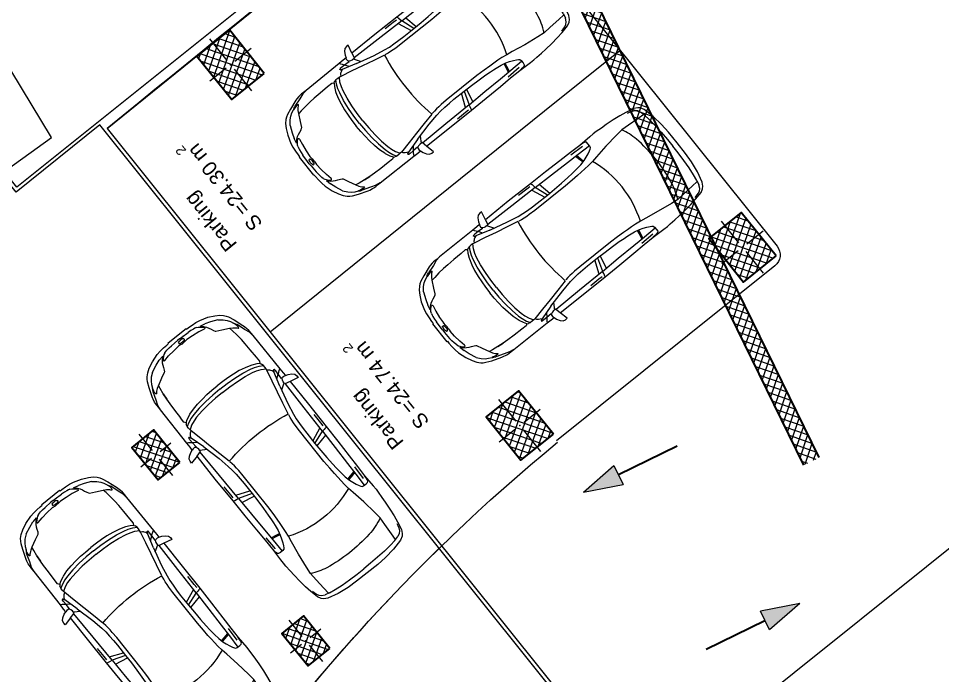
# Model space of a CAD drawing. Header units: metres. Extents: x 7511783 to 7512372, y 4692307 to 4692611.
# Drawn here: x 7512331.39 to 7512344.68, y 4692538.96 to 4692548.42 of the extents above; entities that cross this region are included whole.
import ezdxf

# ---------------------------------------------------------------- set-up
doc = ezdxf.new("R2010")
doc.units = ezdxf.units.M
for name, color, linetype, lineweight in [('2D Drafting - General_Pen_No__1', 7, 'Continuous', 0), ('A - Fill Zone_Pen_No__1', 7, 'Continuous', 0), ('A - Muret', 7, 'Continuous', 0), ('A - Muret_Pen_No__101', 252, 'Continuous', 0), ('A - Muret_Pen_No__7', 7, 'Continuous', 0), ('A - Pllaka Themel', 7, 'Continuous', 0), ('A - Pllaka Themel_Pen_No__42', 8, 'Continuous', 0), ('A - Shtyllat', 7, 'Continuous', 0), ('A - Shtyllat_Pen_No__1', 7, 'Continuous', 0), ('A - Shtyllat_Pen_No__7', 7, 'Continuous', 0), ('A -Polyline', 7, 'Continuous', 0), ('A -Polyline_Pen_No__1', 7, 'Continuous', 0), ('garazhat-netw-amiri - b1', 20, 'Continuous', 0), ('Interior - Furniture _Pen_No__42', 8, 'Continuous', 0), ('vijat rregullim', 1, 'Continuous', 0)]:
    doc.layers.add(name, color=color, linetype=linetype, lineweight=lineweight)
for name, color, linetype, lineweight, true_color in [('A -Polyline_Pen_No__178', 7, 'Continuous', 0, 0xbda888), ('A -Polyline_Pen_No__48', 7, 'Continuous', 0, 0xa80f02), ('A -Polyline_Pen_No__8', 7, 'Continuous', 0, 0xa80f02)]:
    doc.layers.add(name, color=color, linetype=linetype, lineweight=lineweight, true_color=true_color)
doc.styles.add('GENERATED_STYLE_1', font='arial.ttf')
pattern_1 = [(44.99999999999999, (0, 0), (-68.94290863686237, 68.94290863686243), []), (135.0000000000002, (0, 0), (68.94290863686219, 68.94290863686261), [])]

# ---------------------------------------------------------------- blocks, each defined once
blk = doc.blocks.new('Slab_5', base_point=(27099.99999994247, -19050.45703700876))
at = {"layer": 'A - Pllaka Themel_Pen_No__42', "color": 8, "linetype": 'Continuous', "lineweight": 25, "flags": 128}
blk.add_lwpolyline([(27099.99999994247, -19050.45703700876), (27099.99999994245, -53141.28956256485), (34367.48378446266, -53141.28956256485), (34572.08011014806, -54047.73212241127), (58725.51372234098, -48551.56399353077), (58577.30438397717, -47886.40318112021), (60192.66493870387, -47573.34216697118), (56976.71528492225, -33242.20353530695), (55470.262655318, -33580.37692266011), (52202.17436583389, -19050.80466526669)], close=True, dxfattribs=at)
blk = doc.blocks.new('Wall_17', base_point=(-1850.000000000003, -8550.830745419273))
at = {"layer": 'A - Muret_Pen_No__101', "linetype": 'Continuous', "lineweight": 13}
h = blk.add_hatch(dxfattribs=at)
h.set_pattern_fill('CONCRETE_BLOCK', color=252, style=0, pattern_type=2)
h.set_pattern_definition(pattern_1)
h.paths.add_polyline_path([(-1850.000000000003, -8550.830745419273), (-1850.000000000003, -19000.83600967443), (-1600.000000000003, -19000.83600967443), (-1600.000000000003, -8550.830745419273)])
at = {"layer": 'A - Muret_Pen_No__7', "color": 7, "linetype": 'Continuous', "lineweight": 35, "flags": 128}
for points in [[(-1850.000000000003, -8550.830745419273), (-1850.000000000003, -19000.83600967443)], [(-1600.000000000003, -19000.83600967443), (-1600.000000000003, -8550.830745419273)]]:
    blk.add_lwpolyline(points, dxfattribs=at)
blk = doc.blocks.new('Column_129', base_point=(56376.22670114033, -41212.30590006283))
at = {"layer": 'A - Shtyllat', "linetype": 'Continuous', "lineweight": 0, "true_color": 0x000000}
h = blk.add_hatch(dxfattribs=at)
h.set_pattern_fill('CONCRETE_BLOCK', color=18, style=0, pattern_type=2)
h.set_pattern_definition(pattern_1)
h.paths.add_polyline_path([(56637.80556396719, -41460.45202338982), (56504.67740620107, -40875.40767155845), (56114.64783831348, -40964.15977673585), (56247.7759960796, -41549.20412856723)])
at = {"layer": 'A - Shtyllat_Pen_No__1', "color": 7, "linetype": 'Continuous', "lineweight": 13}
for p, q in [((56358.47628010485, -41134.29998648532), (56291.91220122179, -40841.77781056963)), ((56454.23261471785, -41194.55547902736), (56649.24739866165, -41150.17942643865)), ((56298.22078756282, -41230.05632109832), (56103.20600361902, -41274.43237368703)), ((56393.97712217581, -41290.31181364036), (56460.54120105888, -41582.83398955604))]:
    blk.add_line(p, q, dxfattribs=at)
blk.add_point((56376.22670114033, -41212.30590006283), dxfattribs=at)
at = {"layer": 'A - Shtyllat_Pen_No__7', "color": 7, "linetype": 'Continuous', "lineweight": 35, "flags": 128}
blk.add_lwpolyline([(56637.80556396719, -41460.45202338982), (56504.67740620107, -40875.40767155845), (56114.64783831348, -40964.15977673585), (56247.7759960796, -41549.20412856723)], close=True, dxfattribs=at)
blk = doc.blocks.new('Column_141', base_point=(55613.52767402068, -37860.55248101849))
at = {"layer": 'A - Shtyllat', "linetype": 'Continuous', "lineweight": 0, "true_color": 0x000000}
h = blk.add_hatch(dxfattribs=at)
h.set_pattern_fill('CONCRETE_BLOCK', color=18, style=0, pattern_type=2)
h.set_pattern_definition(pattern_1)
h.paths.add_polyline_path([(55875.10653684752, -38108.69860434547), (55741.97837908141, -37523.65425251409), (55351.94881119382, -37612.40635769151), (55485.07696895994, -38197.45070952288)])
at = {"layer": 'A - Shtyllat_Pen_No__1', "color": 7, "linetype": 'Continuous', "lineweight": 13}
for p, q in [((55595.77725298519, -37782.54656744096), (55529.21317410213, -37490.02439152528)), ((55535.52176044315, -37878.30290205397), (55340.50697649936, -37922.67895464268)), ((55691.53358759819, -37842.80205998301), (55886.54837154198, -37798.4260073943)), ((55631.27809505615, -37938.55839459601), (55697.84217393921, -38231.08057051169))]:
    blk.add_line(p, q, dxfattribs=at)
blk.add_point((55613.52767402068, -37860.55248101849), dxfattribs=at)
at = {"layer": 'A - Shtyllat_Pen_No__7', "color": 7, "linetype": 'Continuous', "lineweight": 35, "flags": 128}
blk.add_lwpolyline([(55875.10653684752, -38108.69860434547), (55741.97837908141, -37523.65425251409), (55351.94881119382, -37612.40635769151), (55485.07696895994, -38197.45070952288)], close=True, dxfattribs=at)
blk = doc.blocks.new('Column_166', base_point=(64505.87232301066, -38881.04805262886))
at = {"layer": 'A - Shtyllat', "linetype": 'Continuous', "lineweight": 0, "true_color": 0x000000}
h = blk.add_hatch(dxfattribs=at)
h.set_pattern_fill('CONCRETE_BLOCK', color=18, style=0, pattern_type=2)
h.set_pattern_definition(pattern_1)
h.paths.add_polyline_path([(64886.17591868006, -39205.65423729103), (64711.00925349893, -38425.06686908084), (64125.56872734128, -38556.44186796668), (64300.7353925224, -39337.02923617687)])
at = {"layer": 'A - Shtyllat_Pen_No__1', "color": 7, "linetype": 'Continuous', "lineweight": 13}
for p, q in [((64488.35565649256, -38802.98931580783), (64400.77232390199, -38412.69563170273)), ((64583.93105983168, -38863.53138611074), (64876.6513229105, -38797.84388666783)), ((64427.81358618964, -38898.56471914697), (64135.09332311082, -38964.25221858989)), ((64523.38898952877, -38959.10678944988), (64610.97232211933, -39349.40047355498))]:
    blk.add_line(p, q, dxfattribs=at)
blk.add_point((64505.87232301066, -38881.04805262886), dxfattribs=at)
at = {"layer": 'A - Shtyllat_Pen_No__7', "color": 7, "linetype": 'Continuous', "lineweight": 35, "flags": 128}
blk.add_lwpolyline([(64886.17591868006, -39205.65423729103), (64711.00925349893, -38425.06686908084), (64125.56872734128, -38556.44186796668), (64300.7353925224, -39337.02923617687)], close=True, dxfattribs=at)
blk = doc.blocks.new('Column_167', base_point=(60501.61449844529, -39779.61817843394))
at = {"layer": 'A - Shtyllat', "linetype": 'Continuous', "lineweight": 0, "true_color": 0x000000}
h = blk.add_hatch(dxfattribs=at)
h.set_pattern_fill('CONCRETE_BLOCK', color=18, style=0, pattern_type=2)
h.set_pattern_definition(pattern_1)
h.paths.add_polyline_path([(60881.91809411468, -40104.22436309612), (60706.75142893356, -39323.63699488591), (60121.31090277591, -39455.01199377175), (60296.47756795703, -40235.59936198196)])
at = {"layer": 'A - Shtyllat_Pen_No__1', "color": 7, "linetype": 'Continuous', "lineweight": 13}
for p, q in [((60484.09783192718, -39701.55944161292), (60396.51449933663, -39311.26575750781)), ((60579.67323526631, -39762.10151191583), (60872.39349834514, -39696.41401247291)), ((60423.55576162427, -39797.13484495204), (60130.83549854544, -39862.82234439496)), ((60519.13116496341, -39857.67691525495), (60606.71449755396, -40247.97059936006))]:
    blk.add_line(p, q, dxfattribs=at)
blk.add_point((60501.61449844529, -39779.61817843394), dxfattribs=at)
at = {"layer": 'A - Shtyllat_Pen_No__7', "color": 7, "linetype": 'Continuous', "lineweight": 35, "flags": 128}
blk.add_lwpolyline([(60881.91809411468, -40104.22436309612), (60706.75142893356, -39323.63699488591), (60121.31090277591, -39455.01199377175), (60296.47756795703, -40235.59936198196)], close=True, dxfattribs=at)
blk = doc.blocks.new('Column_179', base_point=(59045.00607603871, -33287.85267673247))
at = {"layer": 'A - Shtyllat', "linetype": 'Continuous', "lineweight": 0, "true_color": 0x000000}
h = blk.add_hatch(dxfattribs=at)
h.set_pattern_fill('CONCRETE_BLOCK', color=18, style=0, pattern_type=2)
h.set_pattern_definition(pattern_1)
h.paths.add_polyline_path([(59425.30967170808, -33612.45886139465), (59250.14300652697, -32831.87149318445), (58664.70248036932, -32963.24649207029), (58839.86914555044, -33743.83386028049)])
at = {"layer": 'A - Shtyllat_Pen_No__1', "color": 7, "linetype": 'Continuous', "lineweight": 13}
for p, q in [((59027.48940952059, -33209.79393991145), (58939.90607693003, -32819.50025580635)), ((59123.06481285972, -33270.33601021436), (59415.78507593855, -33204.64851077144)), ((58966.94733921768, -33305.36934325058), (58674.22707613886, -33371.0568426935)), ((59062.52274255682, -33365.91141355349), (59150.10607514737, -33756.2050976586))]:
    blk.add_line(p, q, dxfattribs=at)
blk.add_point((59045.00607603871, -33287.85267673247), dxfattribs=at)
at = {"layer": 'A - Shtyllat_Pen_No__7', "color": 7, "linetype": 'Continuous', "lineweight": 35, "flags": 128}
blk.add_lwpolyline([(59425.30967170808, -33612.45886139465), (59250.14300652697, -32831.87149318445), (58664.70248036932, -32963.24649207029), (58839.86914555044, -33743.83386028049)], close=True, dxfattribs=at)
blk = doc.blocks.new('Car 05 22')
at = {"layer": 'Interior - Furniture _Pen_No__42', "color": 8, "linetype": 'Continuous', "lineweight": 25}
for p, q in [((1961.117547741, 983.2211582230001), (1928.938242309, 983.2211582230001)), ((1928.938242309, 983.2211582230001), (1957.843908175, 858.0544967500001)), ((1996.903176747, 974.9060932166), (1961.117547741, 983.2211582230001)), ((2026.89661068, 945.007687052), (1996.903176747, 974.9060932166)), ((2054.5732194, 897.577022836), (2026.89661068, 945.007687052)), ((-585.227090103, 801.027979058), (-706.3378894982, 775.7872218095)), ((-483.1389679684001, 817.2581826864), (-585.227090103, 801.027979058)), ((-372.3345973750002, 830.2299334650002), (-483.1389679684001, 817.2581826864)), ((-251.752794228, 841.0437339470001), (-372.3345973750002, 830.2299334650002)), ((-168.2198443133, 844.6061713611999), (-251.752794228, 841.0437339470001)), ((-78.35772569479998, 850.6357850930001), (-168.2198443133, 844.6061713611999)), ((-24.036324899, 852.2918850640001), (-78.35772569479998, 850.6357850930001)), ((40.3182760438, 852.333685063), (-24.036324899, 852.2918850640001)), ((230.8030912739, 845.5192631063), (40.3182760438, 852.333685063)), ((124.560977278, 791.396786131), (129.0398444, 820.468777931)), ((129.0398444, 820.468777931), (138.8862428820001, 832.3883788069999)), ((138.8862428820001, 832.3883788069999), (165.168377873, 840.2758852750001)), ((165.168377873, 840.2758852750001), (194.733578306, 844.324685204)), ((194.733578306, 844.324685204), (230.803091274, 845.519263106)), ((210.873013229, 809.231738788), (418.0703055720001, 816.1926024380002)), ((400.0158099590001, 847.5968063790001), (230.8030912739, 845.5192631063)), ((590.7241636140001, 851.6786068920002), (400.0158099590001, 847.5968063790001)), ((856.5325990199999, 856.1697074550001), (590.7241636140001, 851.6786068920002)), ((1129.8609284, 858.5331077519999), (856.5325990199999, 856.1697074550001)), ((1115.14443198, 808.9482015290001), (1108.59023357, 773.98329714)), ((1119.51383092, 833.267204581), (1115.14443198, 808.9482015290001)), ((1120.16623076, 836.3248049650001), (1119.51383092, 833.267204581)), ((1120.69723063, 838.160005195), (1120.16623076, 836.3248049650001)), ((1129.8609284, 858.5331077519999), (1120.69723063, 838.160005195)), ((1536.1071561, 860.3802508980001), (1129.8609284, 858.5331077519999)), ((1162.63563846, 830.4777734580001), (1220.13025657, 829.0713745190002)), ((1220.13025657, 829.0713745190002), (1369.65750367, 831.4890726950001)), ((1957.843908175, 858.0544967500001), (1536.1071561, 860.3802508980001)), ((1957.84390817, 858.0544967500001), (1977.22141076, 777.427813481)), ((2067.91700908, 857.6794056350002), (2054.5732194, 897.577022836)), ((2063.35562216, 792.2740022800001), (2070.42572439, 799.8521965630001)), ((2119.91703998, 857.4374531180001), (2067.91700908, 857.6794056350002)), ((2075.28112592, 835.6608695470001), (2067.91700908, 857.6794056350002)), ((2070.42572439, 799.8521965630001), (2075.2191259, 809.398389361)), ((2075.2191259, 809.398389361), (2075.28112592, 835.6608695470001)), ((2193.165590015, 856.4504063259001), (2119.91703998, 857.4374531180001)), ((2148.02030692, 790.4828861469999), (2166.81146925, 813.8145374840001)), ((2166.81146925, 813.8145374840001), (2182.27381684, 834.0818412380002)), ((2182.27381684, 834.0818412380002), (2193.16559002, 856.4504063260001)), ((2808.01466132, 852.5547640039999), (2193.165590015, 856.4504063259001)), ((2855.7113639, 852.6327640009999), (2808.01466132, 852.5547640039999)), ((2808.01466132, 852.5547640039999), (2876.86636504, 843.3172643940001)), ((2891.44016583, 852.528764005), (2855.7113639, 852.6327640009999)), ((2876.86636504, 843.3172643940001), (2954.16376923, 813.731165643)), ((2922.51356751, 852.0343640259999), (2891.44016583, 852.528764005)), ((2904.11849592, 832.8863289209999), (2905.06820589, 832.837990116)), ((2945.17226874, 849.4061641369999), (2922.51356751, 852.0343640259999)), ((2989.61447115, 839.6482645490003), (2945.17226874, 849.4061641369999)), ((2954.16376923, 813.731165643), (3075.78877375, 774.6896785450001)), ((3013.55027244, 833.064864827), (2989.61447115, 839.6482645490003)), ((3154.26138006, 782.5577669589999), (3013.55027244, 833.064864827)), ((-815.0478655078001, 667.7598955197003), (-855.0523550635, 511.0116477078998)), ((-784.8200333720001, 721.8124613509999), (-815.0478655078001, 667.7598955197003)), ((-757.6903274910002, 747.022066986), (-784.8200333720001, 721.8124613509999)), ((-768.27197925, 602.2788720830002), (-750.5770825730001, 669.7773949330001)), ((-706.3378894982, 775.7872218095), (-757.6903274910002, 747.022066986)), ((-729.425104913, 716.3992494200002), (-750.5770825730001, 669.7773949330001)), ((-701.0941271610001, 743.2591195180001), (-729.425104913, 716.3992494200002)), ((-664.8727541800001, 760.961322365), (-701.0941271610001, 743.2591195180001)), ((-626.571782751, 772.4860242179999), (-664.8727541800001, 760.961322365)), ((-594.8871138119998, 778.489558035), (-626.571782751, 772.4860242179999)), ((125.693926866, 743.8968737240001), (124.560977278, 791.396786131)), ((327.3887276080001, 761.9208956260001), (125.394377448, 756.455747737)), ((132.4291391170001, 722.8048827370001), (125.693926866, 743.8968737240001)), ((146.670770152, 710.6062742990001), (132.4291391170001, 722.8048827370001)), ((171.252864179, 696.6287725440002), (146.670770152, 710.6062742990001)), ((212.566754139, 676.5412700230003), (171.252864179, 696.6287725440002)), ((266.3151410770001, 654.566867265), (212.566754139, 676.5412700230003)), ((521.950780327, 764.672895972), (327.3887276080001, 761.9208956260001)), ((339.1227247570001, 683.1192857359999), (329.5580559370001, 633.867334886)), ((355.2943663540001, 762.315609428), (339.1227247570001, 683.1192857359999)), ((357.2289958010001, 683.375391506), (346.76505809, 629.492778784)), ((373.4006373970001, 762.571715197), (357.2289958010001, 683.375391506)), ((813.6270094460001, 769.327996556), (521.950780327, 764.672895972)), ((1108.59023357, 773.98329714), (813.6270094460001, 769.327996556)), ((1036.25651944, 772.8416796290002), (996.5002997029999, 578.7916468290002)), ((1041.96657906, 578.0240872360001), (1107.56627095, 773.967136299)), ((1173.32542975, 774.8950612010001), (1090.33970038, 577.8925306800002)), ((1108.59023357, 773.98329714), (1537.61805657, 780.0259473990001)), ((1537.61805657, 780.0256115210001), (1974.99295641, 786.0764425990001)), ((2000.39650233, 701.5917706940002), (1730.35620914, 633.8338533080002)), ((1939.15395607, 686.22492547), (1995.917261, 777.427813481)), ((1977.22141076, 777.427813481), (2019.59119012, 777.427813481)), ((2000.39650233, 701.5917706940002), (2213.53100788, 762.9814866290001)), ((2019.59119012, 777.427813481), (2044.48611622, 783.069509224)), ((2044.48611622, 783.069509224), (2063.35562216, 792.2740022800001)), ((2068.68333559, 787.696981005), (2065.39356605, 794.4584027669999)), ((2068.68333559, 787.696981005), (2148.02030692, 790.4828861469999)), ((2106.51930118, 732.1586113790001), (2148.02030692, 790.4828861469999)), ((2122.04550654, 659.9572884350001), (2293.79610906, 697.650987774)), ((2148.02030692, 790.4828861469999), (2205.61920777, 792.204186117)), ((2205.61920777, 792.204186117), (2227.21980808, 791.0038861380001)), ((2226.59190807, 769.8777067159999), (2213.53100788, 762.9814866290001)), ((2213.53100788, 762.9814866290001), (2238.34670825, 752.240186817)), ((2234.36910819, 773.9630864369999), (2226.59190807, 769.8828865080001)), ((2227.21980808, 791.0038861380001), (2232.61990816, 790.0299861550001)), ((2232.61990816, 790.0299861550001), (2237.93539134, 787.287122525)), ((2238.46067648, 776.864360243), (2234.36910819, 773.9630864369999)), ((2240.81890828, 784.0391862600001), (2237.93539134, 787.287122525)), ((2238.34670825, 752.240186817), (2258.53170854, 739.7174870370001)), ((2238.46067648, 776.864360243), (2240.85090828, 780.520986322)), ((2240.85090828, 780.520986322), (2240.81890828, 784.0391862600001)), ((2258.53170854, 739.7174870370001), (2269.0398087, 731.086787188)), ((2269.0398087, 731.086787188), (2278.83550884, 721.9650873480001)), ((2278.83550884, 721.9650873480001), (2293.79610906, 697.650987774)), ((2293.79610906, 697.650987774), (2317.1870094, 700.7385877199999)), ((2293.79610906, 697.6386630720001), (2293.79610906, 697.650987774)), ((2317.1870094, 700.7385877199999), (2345.74280982, 702.7498876850002)), ((2355.13419975, 639.912801441), (2317.1870094, 700.7385877199999)), ((2345.74280982, 702.7498876850002), (2378.92931031, 702.0184876970001)), ((2410.10490185, 649.1086815510001), (2378.92931031, 702.0184876970001)), ((2378.92931031, 702.0184876970001), (2410.57231077, 694.202887834)), ((2410.57231077, 694.202887834), (2410.58631694, 694.1782473540002)), ((2428.73881104, 681.706188053), (2410.57231077, 694.202887834)), ((2428.73881104, 681.706188053), (2457.25830016, 700.0355353230001)), ((2428.77597173, 681.7007453250001), (2428.73881104, 681.706188053)), ((2428.77597173, 681.7007453250001), (2456.66545813, 639.8418234830003)), ((2457.25830016, 700.0355353230001), (2535.4819126, 697.9905877680001)), ((2535.4226126, 697.9916562040003), (2673.21491462, 695.5089878119999)), ((2535.46586986, 697.9894090810001), (2535.4819126, 697.988971943)), ((2673.21491462, 695.5089878119999), (2787.200816290001, 691.4809878819999)), ((2787.200816290001, 691.4809878819999), (2868.41581748, 687.223087957)), ((2868.39588233, 687.2248867100001), (2959.72331881, 678.984388101)), ((2959.72331881, 678.984388101), (2868.41581748, 687.1969879569999)), ((2959.72331881, 678.984388101), (3047.2313201, 666.2002883250001)), ((3022.47491973, 758.305686711), (3023.66221975, 762.4851866380001)), ((3024.49924208, 753.7186598590001), (3022.47491973, 758.305686711)), ((3023.66221975, 762.4851866380001), (3034.64521991, 765.0503865930001)), ((3037.91041996, 743.452886971), (3024.49924208, 753.7186598590001)), ((3034.64521991, 765.0503865930001), (3046.93432009, 763.817386614)), ((3050.61522015, 730.6688871950001), (3037.91041996, 743.452886971)), ((3046.93432009, 763.817386614), (3060.9451203, 762.9292866300001)), ((3047.20992906, 666.2041971140002), (3100.00912087, 656.556188494)), ((3064.50712035, 714.6457874760001), (3050.61522015, 730.6688871950001)), ((3060.9451203, 762.9292866300001), (3089.85712072, 757.3861867269999)), ((3076.97452053, 697.807687771), (3064.50712035, 714.6457874760001)), ((3100.48402088, 763.1120866269999), (3075.78877375, 774.6896785450001)), ((3100.00912087, 656.556188494), (3076.97452053, 697.807687771)), ((3089.85712072, 757.3861867269999), (3108.43932099, 751.4304868319999)), ((3114.13862108, 753.311186799), (3100.48402088, 763.1120866269999)), ((3108.43932099, 751.4304868319999), (3122.8656212, 746.435986919)), ((3122.8656212, 746.435986919), (3114.13862108, 753.311186799)), ((3170.0706946, 726.5554905960001), (3122.8656212, 746.435986919)), ((3235.883818752, 747.6101556219), (3154.26138006, 782.5577669589999)), ((3211.69204952, 701.0151137130001), (3170.0706946, 726.5554905960001)), ((3254.25934432, 663.1775183300001), (3211.69204952, 701.0151137130001)), ((3269.07948628, 728.3294692490001), (3235.883818752, 747.6101556219)), ((3298.56678787, 705.6390702070001), (3269.07948628, 728.3294692490001)), ((3337.33388997, 663.380671991), (3298.56678787, 705.6390702070001)), ((-768.27197925, 602.2788720830002), (-782.764796709, 510.0106247469999)), ((-764.3441764490001, 617.261773195), (-665.7281459970001, 623.9546285630003)), ((-665.7281459970001, 623.9546285630003), (-500.877431885, 634.180288886)), ((-500.877431885, 634.180288886), (-383.0238853850001, 641.9613403830001)), ((-383.0238853850001, 641.9613403830001), (-274.2208861730001, 631.3184000780001)), ((-274.2208861730001, 631.3184000780001), (-56.40485420300001, 600.536895199)), ((-56.40485420300001, 600.536895199), (145.941775497, 566.5900898169999)), ((145.941775497, 566.5900898169999), (233.261172115, 552.312592089)), ((233.261172115, 552.312592089), (315.3092800730001, 541.359190513)), ((319.490328155, 636.426864989), (266.3151410770001, 654.566867265)), ((315.2936019620001, 541.3606176840001), (384.2945810830001, 535.0794906230002)), ((392.7088835140001, 617.8124267930001), (319.490328155, 636.426864989)), ((384.2815104790001, 535.0803623180001), (454.174320738, 530.4191213629999)), ((474.8166917820001, 607.105387857), (392.7088835140001, 617.8124267930001)), ((521.3449804749999, 601.6186871690002), (474.8166917820001, 607.105387857)), ((569.993568652, 596.838186569), (521.3449804749999, 601.6186871690002)), ((652.59274858, 590.9845858339999), (569.993568652, 596.838186569)), ((772.8388193580001, 584.9903850819999), (652.59274858, 590.9845858339999)), ((907.266686691, 580.298084493), (772.8388193580001, 584.9903850819999)), ((1041.96657906, 578.0240872360001), (907.266686691, 580.298084493)), ((1227.79815085, 577.518695794), (1041.96657906, 578.0240872360001)), ((1316.09897866, 580.475793563), (1227.79815085, 577.518695794)), ((1403.02450604, 584.4121905939999), (1316.09897866, 580.475793563)), ((1483.8761315, 590.1361862749999), (1403.02450604, 584.4121905939999)), ((1562.00595611, 600.5964783840001), (1483.8761315, 590.1361862749999)), ((1510.85529759, 527.5929907539999), (1554.25309822, 533.0576906580002)), ((1554.25309822, 533.0576906580002), (1596.82961355, 540.969674969)), ((1730.35620914, 633.8338533080002), (1562.00595611, 600.5964783840001)), ((1597.28918852, 541.1774857889999), (1596.65116701, 540.8889849259999)), ((1610.72419049, 544.0665862469999), (1779.61280153, 581.7538898049999)), ((1779.61280153, 581.7538898049999), (1952.84760406, 621.338789111)), ((1952.84760406, 621.338789111), (2122.04550654, 659.9572884350001)), ((2379.77420337, 575.387091212), (2355.13301598, 639.9159014410001)), ((2397.33410595, 514.2584815219999), (2379.77250853, 575.3929912130001)), ((2436.02871163, 583.2244924540001), (2410.10490185, 649.1086815510001)), ((2453.63941421, 521.616582688), (2436.02871163, 583.2244924540001)), ((2456.66545813, 639.8418234830003), (2487.23639187, 574.2621729599999)), ((2487.23639187, 574.2621729599999), (2491.79934275, 562.0052962960002)), ((2491.79994982, 562.0052962960002), (2517.90263133, 477.034766618)), ((3152.92075342, 553.873393456), (3100.00912087, 656.556188494)), ((3189.62073735, 475.569766106), (3152.92075342, 553.873393456)), ((3301.86726379, 602.8090087200001), (3254.25934432, 663.1775183300001)), ((3301.86726379, 602.8090087200001), (3346.01551313, 501.42179807)), ((3374.49419199, 603.583974516), (3337.33388997, 663.380671991)), ((3418.40079436, 512.743978351), (3374.49419199, 603.583974516)), ((-855.0523550635, 511.0116477078998), (-874.6778528530002, 344.9579771100001)), ((-782.7621654889999, 510.0273763590001), (-794.5333543099999, 390.6265818930001)), ((454.170282107, 530.4193907049998), (526.242583163, 526.2868907769998)), ((526.2331313149999, 526.287307384), (627.7018846490002, 521.814890855)), ((627.6985462070002, 521.8149872519999), (756.75876515, 518.0884218199999)), ((756.75876515, 518.0884218199999), (1322.62824821, 518.052230308)), ((1322.62824821, 518.052230308), (1420.49779626, 521.6528908580001)), ((1420.49066257, 521.652523245), (1466.64156934, 524.030772681)), ((1466.62639694, 524.029990817), (1510.87647584, 527.594696836)), ((2419.31580918, 395.73626267), (2397.33316008, 514.2635815229999)), ((2477.61661773, 401.0764635800001), (2453.63941421, 521.616582688)), ((2493.88922012, 269.050242651), (2477.61661773, 401.0764635800001)), ((2517.90263133, 477.034766618), (2537.54372273, 384.081034151)), ((3199.39883308, 466.7584630290001), (3189.62073735, 475.569766106)), ((3220.69886845, 454.3885401880001), (3199.39883308, 466.7584630290001)), ((3256.10680826, 439.241753418), (3220.67662376, 454.401458713)), ((3288.39019413, 425.101248479), (3256.10680826, 439.241753418)), ((3319.36158057, 408.4128426500001), (3288.39019413, 425.101248479)), ((3353.46269085, 384.251283776), (3319.36158057, 408.4128426500001)), ((3346.01551313, 501.42179807), (3374.29746586, 419.557472908)), ((3391.09039087, 344.247647689), (3374.29746586, 419.557472908)), ((3457.47689648, 393.098483403), (3418.40079436, 512.743978351)), ((-874.6778528530002, 344.9579771100001), (-882.9440546450002, 194.680643518)), ((-794.5333543099999, 390.6265818930001), (-802.432846809, 258.715288008)), ((2433.73206705, 266.091642182), (2419.31580918, 395.73626267)), ((2441.61713002, 131.955220918), (2433.73181129, 266.093942182)), ((2503.10292147, 133.173421111), (2493.88922012, 269.050242651)), ((2537.54372273, 384.081034151), (2551.45611664, 285.6281997640001)), ((2551.45611664, 285.6281997640001), (2559.71041303, 193.693567653)), ((3321.23357975, 370.497229407), (3320.99727986, 362.132926485)), ((3320.99727986, 362.132926485), (3338.31527228, 276.8564967000001)), ((3324.65427826, 377.297531782), (3321.23357975, 370.497229407)), ((3328.30797666, 379.591332583), (3324.65427826, 377.297531782)), ((3338.46837221, 379.452332535), (3328.30797666, 379.591332583)), ((3338.31527228, 276.8564967000001), (3351.88296634, 172.661960307)), ((3363.6407612, 357.8117249760001), (3338.46837221, 379.452332535)), ((3377.18239213, 359.973484801), (3353.46269085, 384.251283776)), ((3396.66521323, 315.8049103040001), (3363.6407612, 357.8117249760001)), ((3391.09039087, 344.247647689), (3377.18239213, 359.973484801)), ((3408.0703938, 289.3779877820002), (3396.66521323, 315.8049103040001)), ((3408.0703938, 289.3779877820002), (3413.77629411, 267.259988716)), ((3413.77548775, 267.2641933500001), (3418.45445829, 242.866384828)), ((3468.34279707, 330.9338860280001), (3457.47689648, 393.098483403)), ((3474.4914974, 263.721088865), (3468.34279707, 330.9338860280001)), ((-882.9440546450002, 194.680643518), (-885.376707689, 0)), ((-802.432846809, 258.715288008), (-806.813142649, 124.936494209)), ((2506.01959488, -3.859767548100002e-13), (2503.10292147, 133.173421111)), ((2559.71041303, 193.693567653), (2564.38081099, 101.185635342)), ((3351.88296634, 172.661960307), (3358.34376351, 75.87012649980001)), ((3418.45219437, 242.878189745), (3424.04489467, 200.723791525)), ((3424.04489467, 200.723791525), (3427.72848251, 152.023715234)), ((3432.36383112, 39.98011396419999), (3427.72848251, 152.023715234)), ((3478.33319761, 199.9171915590001), (3474.4914974, 263.721088865)), ((3479.35651311, 164.9481933352), (3478.33319761, 199.9171915590001)), ((3489.51959821, 164.9481933352), (3479.35651311, 164.9481933352)), ((3489.51959821, -164.9481933352), (3489.51959821, 164.9481933352)), ((-885.376707689, 0), (-882.9440546450002, -194.680643518)), ((-806.813142649, 124.936494209), (-808.0470753050001, 0)), ((-806.813142649, -124.936494209), (-808.0470753050001, 1.476718538480001e-13)), ((2444.0197128, -0.02730000432770001), (2441.61701245, 131.957220918)), ((2444.0197128, 0.02730000432710001), (2441.61701245, -131.957220918)), ((2564.38081099, 101.185635342), (2566.01761027, -0.006100002130650002)), ((2564.38081099, -101.185635342), (2566.01761027, 0.006100002129970001)), ((3353.95786543, 27.8932505984), (3358.34376351, 75.87012649980001)), ((3353.95786543, 27.8932505984), (3353.95786543, -0.7649002671629999)), ((3353.95786543, -27.8932505984), (3353.95786543, 0.7649002671619999)), ((3370.89075802, 11.7411041009), (3370.32315827, -0.7649002671629999)), ((3370.89075802, -11.7411041009), (3370.32315827, 0.7649002671619999)), ((3372.49235732, 23.6550082622), (3370.89075802, 11.7411041009)), ((3376.26728506, 38.993950924), (3372.49235732, 23.6550082622)), ((3381.98685317, 46.5714162664), (3376.26728506, 38.993950924)), ((3386.21005132, 48.3522168884), (3381.98685317, 46.5714162664)), ((3386.21005132, 48.3522168884), (3394.28954778, 48.3522168884)), ((3398.51284593, 46.5714162664), (3394.28954778, 48.3522168884)), ((3404.23226311, 38.99375151340001), (3398.51284593, 46.5714162664)), ((3404.23226311, 38.99375151340001), (3408.00714178, 23.6550082622)), ((3408.00714178, 23.6550082622), (3409.76654101, 8.055102813469999)), ((3409.76654101, 8.055102813469999), (3409.76654101, -4.961309141290002e-13)), ((3431.76949509, 57.3729975776), (3431.76949509, 56.7710829698)), ((3432.04453126, -0.0109000038072), (3432.36383112, 39.98011396419999)), ((3432.04453126, 0.0109000038063), (3432.36383112, -39.98011396419999)), ((-802.432846809, -258.715288008), (-806.813142649, -124.936494209)), ((2441.61713002, -131.955220918), (2433.73181129, -266.093942182)), ((2506.01959488, -2.780368116010001e-13), (2503.10292147, -133.173421111)), ((2559.71041303, -193.693567653), (2564.38081099, -101.185635342)), ((3351.88296634, -172.661960307), (3358.34376351, -75.87012649980001)), ((3353.95786543, -27.8932505984), (3358.34376351, -75.87012649980001)), ((3372.49235732, -23.6550082622), (3370.89075802, -11.7411041009)), ((3376.26728506, -38.993950924), (3372.49235732, -23.6550082622)), ((3381.98685317, -46.5714162664), (3376.26728506, -38.993950924)), ((3386.21005132, -48.3522168884), (3381.98685317, -46.5714162664)), ((3386.21005132, -48.3522168884), (3394.28954778, -48.3522168884)), ((3398.51284593, -46.5714162664), (3394.28954778, -48.3522168884)), ((3404.23226311, -38.99375151340001), (3398.51284593, -46.5714162664)), ((3404.23226311, -38.99375151340001), (3408.00714178, -23.6550082622)), ((3408.00714178, -23.6550082622), (3409.76654101, -8.055102813469999)), ((3409.76654101, -8.055102813469999), (3409.76654101, -3.892295027780001e-13)), ((3432.36383112, -39.98011396419999), (3427.72848251, -152.023715234)), ((3431.76949509, -57.3729975776), (3431.76949509, -56.7710829698)), ((-882.9440546450002, -194.680643518), (-874.6778528530002, -344.9579771100001)), ((-794.5333543099999, -390.6265818930001), (-802.432846809, -258.715288008)), ((2503.10292147, -133.173421111), (2493.88922012, -269.050242651)), ((2551.45611664, -285.6281997640001), (2559.71041303, -193.693567653)), ((3338.31527228, -276.8564967000001), (3351.88296634, -172.661960307)), ((3413.77548775, -267.2641933500001), (3418.45445829, -242.866384828)), ((3418.45219437, -242.878189745), (3424.04489467, -200.723791525)), ((3424.04489467, -200.723791525), (3427.72848251, -152.023715234)), ((3468.34279707, -330.9338860280001), (3474.4914974, -263.721088865)), ((3474.4914974, -263.721088865), (3478.33319761, -199.9171915590001)), ((3478.33319761, -199.9171915590001), (3479.35651311, -164.9481933352)), ((3479.35651311, -164.9481933352), (3489.51959821, -164.9481933352)), ((-874.6778528530002, -344.9579771100001), (-855.0523550635, -511.0116477078998)), ((-782.7621654889999, -510.0273763590001), (-794.5333543099999, -390.6265818930001)), ((2419.31580918, -395.73626267), (2397.33316008, -514.2635815229999)), ((2433.73206705, -266.091642182), (2419.31580918, -395.73626267)), ((2493.88922012, -269.050242651), (2477.61661773, -401.0764635800001)), ((2517.90263133, -477.034766618), (2537.54372273, -384.081034151)), ((2537.54372273, -384.081034151), (2551.45611664, -285.6281997640001)), ((3353.46269085, -384.251283776), (3319.36158057, -408.4128426500001)), ((3320.99727986, -362.132926485), (3338.31527228, -276.8564967000001)), ((3321.23357975, -370.497229407), (3320.99727986, -362.132926485)), ((3324.65427826, -377.297531782), (3321.23357975, -370.497229407)), ((3328.30797666, -379.591332583), (3324.65427826, -377.297531782)), ((3338.46837221, -379.452332535), (3328.30797666, -379.591332583)), ((3363.6407612, -357.8117249760001), (3338.46837221, -379.452332535)), ((3377.18239213, -359.973484801), (3353.46269085, -384.251283776)), ((3396.66521323, -315.8049103040001), (3363.6407612, -357.8117249760001)), ((3391.09039087, -344.247647689), (3374.29746586, -419.557472908)), ((3391.09039087, -344.247647689), (3377.18239213, -359.973484801)), ((3408.0703938, -289.3779877820002), (3396.66521323, -315.8049103040001)), ((3408.0703938, -289.3779877820002), (3413.77629411, -267.259988716)), ((3418.40079436, -512.743978351), (3457.47689648, -393.098483403)), ((3457.47689648, -393.098483403), (3468.34279707, -330.9338860280001)), ((-855.0523550635, -511.0116477078998), (-815.0478655078001, -667.7598955197003)), ((-768.27197925, -602.2788720830002), (-782.764796709, -510.0106247469999)), ((384.2815104790001, -535.0803623180001), (454.174320738, -530.4191213629999)), ((454.170282107, -530.4193907049998), (526.242583163, -526.2868907769998)), ((526.2331313149999, -526.287307384), (627.7018846490002, -521.814890855)), ((627.6985462070002, -521.8149872519999), (756.75876515, -518.0884218199999)), ((756.75876515, -518.0884218199999), (1322.62824821, -518.052230308)), ((1322.62824821, -518.052230308), (1420.49779626, -521.6528908580001)), ((1420.49066257, -521.652523245), (1466.64156934, -524.030772681)), ((1466.62639694, -524.029990817), (1510.87647584, -527.594696836)), ((1510.85529759, -527.5929907539999), (1554.25309822, -533.0576906580002)), ((2397.33410595, -514.2584815219999), (2379.77250853, -575.3929912130001)), ((2453.63941421, -521.616582688), (2436.02871163, -583.2244924540001)), ((2477.61661773, -401.0764635800001), (2453.63941421, -521.616582688)), ((2491.79994982, -562.0052962960002), (2517.90263133, -477.034766618)), ((3189.62073735, -475.569766106), (3152.92075342, -553.873393456)), ((3199.39883308, -466.7584630290001), (3189.62073735, -475.569766106)), ((3220.69886845, -454.3885401880001), (3199.39883308, -466.7584630290001)), ((3256.10680826, -439.241753418), (3220.67662376, -454.401458713)), ((3288.39019413, -425.101248479), (3256.10680826, -439.241753418)), ((3319.36158057, -408.4128426500001), (3288.39019413, -425.101248479)), ((3301.86726379, -602.8090087200001), (3346.01551313, -501.42179807)), ((3346.01551313, -501.42179807), (3374.29746586, -419.557472908)), ((3374.49419199, -603.583974516), (3418.40079436, -512.743978351)), ((-768.27197925, -602.2788720830002), (-750.5770825730001, -669.7773949330001)), ((-764.3441764490001, -617.261773195), (-665.7281459970001, -623.9546285630003)), ((-665.7281459970001, -623.9546285630003), (-500.877431885, -634.180288886)), ((-500.877431885, -634.180288886), (-383.0238853850001, -641.9613403830001)), ((-383.0238853850001, -641.9613403830001), (-274.2208861730001, -631.3184000780001)), ((-274.2208861730001, -631.3184000780001), (-56.40485420300001, -600.536895199)), ((-56.40485420300001, -600.536895199), (145.941775497, -566.5900898169999)), ((145.941775497, -566.5900898169999), (233.261172115, -552.312592089)), ((266.3151410770001, -654.566867265), (212.566754139, -676.5412700230003)), ((233.261172115, -552.312592089), (315.3092800730001, -541.359190513)), ((319.490328155, -636.426864989), (266.3151410770001, -654.566867265)), ((315.2936019620001, -541.3606176840001), (384.2945810830001, -535.0794906230002)), ((392.7088835140001, -617.8124267930001), (319.490328155, -636.426864989)), ((339.1227247570001, -683.1192857359999), (329.5580559370001, -633.867334886)), ((357.2289958010001, -683.375391506), (346.76505809, -629.492778784)), ((474.8166917820001, -607.105387857), (392.7088835140001, -617.8124267930001)), ((521.3449804749999, -601.6186871690002), (474.8166917820001, -607.105387857)), ((569.993568652, -596.838186569), (521.3449804749999, -601.6186871690002)), ((652.59274858, -590.9845858339999), (569.993568652, -596.838186569)), ((772.8388193580001, -584.9903850819999), (652.59274858, -590.9845858339999)), ((907.266686691, -580.298084493), (772.8388193580001, -584.9903850819999)), ((1041.96657906, -578.0240872360001), (907.266686691, -580.298084493)), ((1036.25651944, -772.8416796290002), (996.5002997029999, -578.7916468290002)), ((1227.79815085, -577.518695794), (1041.96657906, -578.0240872360001)), ((1041.96657906, -578.0240872360001), (1107.56627095, -773.967136299)), ((1173.32542975, -774.8950612010001), (1090.33970038, -577.8925306800002)), ((1316.09897866, -580.475793563), (1227.79815085, -577.518695794)), ((1403.02450604, -584.4121905939999), (1316.09897866, -580.475793563)), ((1483.8761315, -590.1361862749999), (1403.02450604, -584.4121905939999)), ((1562.00595611, -600.5964783840001), (1483.8761315, -590.1361862749999)), ((1554.25309822, -533.0576906580002), (1596.82961355, -540.969674969)), ((1730.35620914, -633.8338533080002), (1562.00595611, -600.5964783840001)), ((1597.28918852, -541.1774857889999), (1596.65116701, -540.8889849259999)), ((1610.72419049, -544.0665862469999), (1779.61280153, -581.7538898049999)), ((2000.39650233, -701.5917706940002), (1730.35620914, -633.8338533080002)), ((1779.61280153, -581.7538898049999), (1952.84760406, -621.338789111)), ((1952.84760406, -621.338789111), (2122.04550654, -659.9572884350001)), ((2122.04550654, -659.9572884350001), (2293.79610906, -697.650987774)), ((2355.13419975, -639.912801441), (2317.1870094, -700.7385877199999)), ((2379.77420337, -575.387091212), (2355.13301598, -639.9159014410001)), ((2410.10490185, -649.1086815510001), (2378.92931031, -702.0184876970001)), ((2436.02871163, -583.2244924540001), (2410.10490185, -649.1086815510001)), ((2428.77597173, -681.7007453250001), (2456.66545813, -639.8418234830003)), ((2456.66545813, -639.8418234830003), (2487.23639187, -574.2621729599999)), ((2487.23639187, -574.2621729599999), (2491.79934275, -562.0052962960002)), ((3047.20992906, -666.2041971140002), (3100.00912087, -656.556188494)), ((3100.00912087, -656.556188494), (3076.97452053, -697.807687771)), ((3152.92075342, -553.873393456), (3100.00912087, -656.556188494)), ((3254.25934432, -663.1775183300001), (3211.69204952, -701.0151137130001)), ((3301.86726379, -602.8090087200001), (3254.25934432, -663.1775183300001)), ((3298.56678787, -705.6390702070001), (3337.33388997, -663.380671991)), ((3337.33388997, -663.380671991), (3374.49419199, -603.583974516)), ((-815.0478655078001, -667.7598955197003), (-784.8200333720001, -721.8124613509999)), ((-784.8200333720001, -721.8124613509999), (-757.6903274910002, -747.022066986)), ((-757.6903274910002, -747.022066986), (-706.3378894982, -775.7872218095)), ((-729.425104913, -716.3992494200002), (-750.5770825730001, -669.7773949330001)), ((-701.0941271610001, -743.2591195180001), (-729.425104913, -716.3992494200002)), ((-706.3378894982, -775.7872218095), (-585.227090103, -801.027979058)), ((-664.8727541800001, -760.961322365), (-701.0941271610001, -743.2591195180001)), ((-626.571782751, -772.4860242179999), (-664.8727541800001, -760.961322365)), ((-594.8871138119998, -778.489558035), (-626.571782751, -772.4860242179999)), ((125.693926866, -743.8968737240001), (124.560977278, -791.396786131)), ((124.560977278, -791.396786131), (129.0398444, -820.468777931)), ((327.3887276080001, -761.9208956260001), (125.394377448, -756.455747737)), ((132.4291391170001, -722.8048827370001), (125.693926866, -743.8968737240001)), ((146.670770152, -710.6062742990001), (132.4291391170001, -722.8048827370001)), ((171.252864179, -696.6287725440002), (146.670770152, -710.6062742990001)), ((212.566754139, -676.5412700230003), (171.252864179, -696.6287725440002)), ((521.950780327, -764.672895972), (327.3887276080001, -761.9208956260001)), ((355.2943663540001, -762.315609428), (339.1227247570001, -683.1192857359999)), ((373.4006373970001, -762.571715197), (357.2289958010001, -683.375391506)), ((813.6270094460001, -769.327996556), (521.950780327, -764.672895972)), ((1108.59023357, -773.98329714), (813.6270094460001, -769.327996556)), ((1108.59023357, -773.98329714), (1537.61805657, -780.0259473990001)), ((1115.14443198, -808.9482015290001), (1108.59023357, -773.98329714)), ((1537.61805657, -780.0256115210001), (1974.99295641, -786.0764425990001)), ((1939.15395607, -686.22492547), (1995.917261, -777.427813481)), ((1957.84390817, -858.0544967500001), (1977.22141076, -777.427813481)), ((1977.22141076, -777.427813481), (2019.59119012, -777.427813481)), ((2000.39650233, -701.5917706940002), (2213.53100788, -762.9814866290001)), ((2019.59119012, -777.427813481), (2044.48611622, -783.069509224)), ((2044.48611622, -783.069509224), (2063.35562216, -792.2740022800001)), ((2063.35562216, -792.2740022800001), (2070.42572439, -799.8521965630001)), ((2068.68333559, -787.696981005), (2065.39356605, -794.4584027669999)), ((2068.68333559, -787.696981005), (2148.02030692, -790.4828861469999)), ((2106.51930118, -732.1586113790001), (2148.02030692, -790.4828861469999)), ((2148.02030692, -790.4828861469999), (2166.81146925, -813.8145374840001)), ((2148.02030692, -790.4828861469999), (2205.61920777, -792.204186117)), ((2205.61920777, -792.204186117), (2227.21980808, -791.0038861380001)), ((2213.53100788, -762.9814866290001), (2238.34670825, -752.240186817)), ((2226.59190807, -769.8777067159999), (2213.53100788, -762.9814866290001)), ((2234.36910819, -773.9630864369999), (2226.59190807, -769.8828865080001)), ((2227.21980808, -791.0038861380001), (2232.61990816, -790.0299861550001)), ((2232.61990816, -790.0299861550001), (2237.93539134, -787.287122525)), ((2238.46067648, -776.864360243), (2234.36910819, -773.9630864369999)), ((2240.81890828, -784.0391862600001), (2237.93539134, -787.287122525)), ((2238.34670825, -752.240186817), (2258.53170854, -739.7174870370001)), ((2238.46067648, -776.864360243), (2240.85090828, -780.520986322)), ((2240.85090828, -780.520986322), (2240.81890828, -784.0391862600001)), ((2258.53170854, -739.7174870370001), (2269.0398087, -731.086787188)), ((2269.0398087, -731.086787188), (2278.83550884, -721.9650873480001)), ((2278.83550884, -721.9650873480001), (2293.79610906, -697.650987774)), ((2293.79610906, -697.6386630720001), (2293.79610906, -697.650987774)), ((2293.79610906, -697.650987774), (2317.1870094, -700.7385877199999)), ((2317.1870094, -700.7385877199999), (2345.74280982, -702.7498876850002)), ((2345.74280982, -702.7498876850002), (2378.92931031, -702.0184876970001)), ((2378.92931031, -702.0184876970001), (2410.57231077, -694.202887834)), ((2428.73881104, -681.706188053), (2410.57231077, -694.202887834)), ((2410.57231077, -694.202887834), (2410.58631694, -694.1782473540002)), ((2428.77597173, -681.7007453250001), (2428.73881104, -681.706188053)), ((2428.73881104, -681.706188053), (2457.25830016, -700.0355353230001)), ((2457.25830016, -700.0355353230001), (2535.4819126, -697.9905877680001)), ((2535.4226126, -697.9916562040003), (2673.21491462, -695.5089878119999)), ((2535.46586986, -697.9894090810001), (2535.4819126, -697.988971943)), ((2673.21491462, -695.5089878119999), (2787.200816290001, -691.4809878819999)), ((2787.200816290001, -691.4809878819999), (2868.41581748, -687.223087957)), ((2868.39588233, -687.2248867100001), (2959.72331881, -678.984388101)), ((2959.72331881, -678.984388101), (2868.41581748, -687.1969879569999)), ((2954.16376923, -813.731165643), (3075.78877375, -774.6896785450001)), ((2959.72331881, -678.984388101), (3047.2313201, -666.2002883250001)), ((3013.55027244, -833.064864827), (3154.26138006, -782.5577669589999)), ((3024.49924208, -753.7186598590001), (3022.47491973, -758.305686711)), ((3022.47491973, -758.305686711), (3023.66221975, -762.4851866380001)), ((3023.66221975, -762.4851866380001), (3034.64521991, -765.0503865930001)), ((3037.91041996, -743.452886971), (3024.49924208, -753.7186598590001)), ((3034.64521991, -765.0503865930001), (3046.93432009, -763.817386614)), ((3050.61522015, -730.6688871950001), (3037.91041996, -743.452886971)), ((3046.93432009, -763.817386614), (3060.9451203, -762.9292866300001)), ((3064.50712035, -714.6457874760001), (3050.61522015, -730.6688871950001)), ((3060.9451203, -762.9292866300001), (3089.85712072, -757.3861867269999)), ((3076.97452053, -697.807687771), (3064.50712035, -714.6457874760001)), ((3100.48402088, -763.1120866269999), (3075.78877375, -774.6896785450001)), ((3089.85712072, -757.3861867269999), (3108.43932099, -751.4304868319999)), ((3114.13862108, -753.311186799), (3100.48402088, -763.1120866269999)), ((3108.43932099, -751.4304868319999), (3122.8656212, -746.435986919)), ((3122.8656212, -746.435986919), (3114.13862108, -753.311186799)), ((3170.0706946, -726.5554905960001), (3122.8656212, -746.435986919)), ((3154.26138006, -782.5577669589999), (3235.883818752, -747.6101556219)), ((3211.69204952, -701.0151137130001), (3170.0706946, -726.5554905960001)), ((3235.883818752, -747.6101556219), (3269.07948628, -728.3294692490001)), ((3269.07948628, -728.3294692490001), (3298.56678787, -705.6390702070001)), ((-585.227090103, -801.027979058), (-483.149337101, -817.2569687829999)), ((-483.149337101, -817.2569687829999), (-372.3345973750002, -830.2299334650002)), ((-372.3345973750002, -830.2299334650002), (-251.752794228, -841.0437339470001)), ((-251.752794228, -841.0437339470001), (-168.2198443133, -844.6061713611999)), ((-168.2198443133, -844.6061713611999), (-78.35772569479998, -850.6357850930001)), ((-78.35772569479998, -850.6357850930001), (-24.036324899, -852.2918850640001)), ((-24.036324899, -852.2918850640001), (40.3182760438, -852.333685063)), ((40.3182760438, -852.333685063), (230.8030912739, -845.5192631063)), ((129.0398444, -820.468777931), (138.8862428820001, -832.3883788069999)), ((138.8862428820001, -832.3883788069999), (165.168377873, -840.2758852750001)), ((165.168377873, -840.2758852750001), (194.733578306, -844.324685204)), ((194.733578306, -844.324685204), (230.803091274, -845.519263106)), ((210.873013229, -809.231738788), (418.0703055720001, -816.1926024380002)), ((230.8030912739, -845.5192631063), (400.0158099590001, -847.5968063790001)), ((400.0158099590001, -847.5968063790001), (590.7241636140001, -851.6786068920002)), ((590.7241636140001, -851.6786068920002), (856.5325990199999, -856.1697074550001)), ((856.5325990199999, -856.1697074550001), (1129.8609284, -858.5331077519999)), ((1119.51383092, -833.267204581), (1115.14443198, -808.9482015290001)), ((1120.16623076, -836.3248049650001), (1119.51383092, -833.267204581)), ((1120.69723063, -838.160005195), (1120.16623076, -836.3248049650001)), ((1129.8609284, -858.5331077519999), (1120.69723063, -838.160005195)), ((1129.8609284, -858.5331077519999), (1536.1071561, -860.3802508980001)), ((1162.63563846, -830.4777734580001), (1220.13025657, -829.0713745190002)), ((1220.13025657, -829.0713745190002), (1369.65750367, -831.4890726950001)), ((1536.1071561, -860.3802508980001), (1957.84390817, -858.0544967500001)), ((1957.84390817, -858.0544967500001), (1928.938242309, -983.2211582230001)), ((2026.89661068, -945.007687052), (2054.5732194, -897.577022836)), ((2054.5732194, -897.577022836), (2067.917009081, -857.6794056350002)), ((2075.28112592, -835.6608695470001), (2067.91700908, -857.6794056350002)), ((2067.917009081, -857.6794056350002), (2119.91703998, -857.4374531180001)), ((2070.42572439, -799.8521965630001), (2075.2191259, -809.398389361)), ((2075.2191259, -809.398389361), (2075.28112592, -835.6608695470001)), ((2119.91703998, -857.4374531180001), (2193.165590015, -856.4504063259001)), ((2166.81146925, -813.8145374840001), (2182.27381684, -834.0818412380002)), ((2182.27381684, -834.0818412380002), (2193.16559002, -856.4504063260001)), ((2193.165590015, -856.4504063259001), (2808.01466132, -852.5547640039999)), ((2808.01466132, -852.5547640039999), (2876.86636504, -843.3172643940001)), ((2808.01466132, -852.5547640039999), (2855.7113639, -852.6327640009999)), ((2855.7113639, -852.6327640009999), (2891.44016583, -852.528764005)), ((2876.86636504, -843.3172643940001), (2954.16376923, -813.731165643)), ((2891.44016583, -852.528764005), (2922.51356751, -852.0343640259999)), ((2922.51356751, -852.0343640259999), (2945.17226874, -849.4061641369999)), ((2945.17226874, -849.4061641369999), (2989.61447115, -839.6482645490003)), ((2989.61447115, -839.6482645490003), (3013.55027244, -833.064864827)), ((1928.938242309, -983.2211582230001), (1961.117547741, -983.2211582230001)), ((1961.117547741, -983.2211582230001), (1996.903176747, -974.9060932166)), ((1996.903176747, -974.9060932166), (2026.89661068, -945.007687052))]:
    blk.add_line(p, q, dxfattribs=at)
for centre, radius, start, end in [((492.8743121958001, 217.6762888661), 973.2499460396, 154.1544541405, 170.9117329646), ((1649.811844864, 0), 1520.416064058, 158.6992078, 201.3007921999999), ((-1245.217819199, 0), 2907.303426369, 349.2141992177, 10.78580078235001), ((1856.361619248, -1.736472437242), 2353.963924674, 170.8803955853, 189.9222862500999), ((492.8743121958001, -217.6762888661), 973.2499460396, 191.230533967, 205.8455458595)]:
    blk.add_arc(centre, radius, start, end, dxfattribs=at)
blk = doc.blocks.new('Polyline_11', base_point=(47094.35020442177, -7380.512641548446))
at = {"layer": 'A -Polyline_Pen_No__48', "linetype": 'Continuous', "lineweight": 25, "true_color": 0xa80f02}
blk.add_hatch(color=14, dxfattribs=at).paths.add_polyline_path([(45594.35020442177, -7380.512641548453), (46154.15770442177, -7530.512641548451), (46154.15770442177, -7230.51264154845)])
at = {"layer": 'A -Polyline_Pen_No__48', "color": 14, "linetype": 'Continuous', "lineweight": 25, "true_color": 0xa80f02}
for p, q in [((45594.35020442177, -7380.512641548453), (46154.15770442177, -7230.51264154845)), ((46154.15770442177, -7230.51264154845), (46154.15770442177, -7530.512641548451)), ((45594.35020442177, -7380.512641548453), (46154.15770442177, -7530.512641548451))]:
    blk.add_line(p, q, dxfattribs=at)
at = {"layer": 'A -Polyline_Pen_No__8', "color": 14, "linetype": 'Continuous', "lineweight": 35, "true_color": 0xa80f02, "flags": 128}
blk.add_lwpolyline([(47094.35020442177, -7380.512641548446), (46154.15770442177, -7380.51264154845)], dxfattribs=at)
blk = doc.blocks.new('Polyline_12', base_point=(45594.35020442182, -9921.92648405067))
at = {"layer": 'A -Polyline_Pen_No__48', "linetype": 'Continuous', "lineweight": 25, "true_color": 0xa80f02}
blk.add_hatch(color=14, dxfattribs=at).paths.add_polyline_path([(47094.35020442182, -9921.92648405064), (46534.54270442182, -9771.926484050651), (46534.54270442182, -10071.92648405065)])
at = {"layer": 'A -Polyline_Pen_No__48', "color": 14, "linetype": 'Continuous', "lineweight": 25, "true_color": 0xa80f02}
for p, q in [((47094.35020442182, -9921.92648405064), (46534.54270442182, -9771.926484050651)), ((46534.54270442182, -10071.92648405065), (46534.54270442182, -9771.926484050651)), ((47094.35020442182, -9921.92648405064), (46534.54270442182, -10071.92648405065))]:
    blk.add_line(p, q, dxfattribs=at)
at = {"layer": 'A -Polyline_Pen_No__8', "color": 14, "linetype": 'Continuous', "lineweight": 35, "true_color": 0xa80f02, "flags": 128}
blk.add_lwpolyline([(45594.35020442182, -9921.92648405067), (46534.54270442182, -9921.926484050651)], dxfattribs=at)

msp = doc.modelspace()

# ---------------------------------------------------------------- linework, layer by layer
at = {"layer": '2D Drafting - General_Pen_No__1', "color": 7, "linetype": 'Continuous', "flags": 128}
msp.add_lwpolyline([(7512314.45487315, 4692515.889347572), (7512320.984354313, 4692519.080315578), (7512321.566176286, 4692518.355759877), (7512340.853465154, 4692533.89911336), (7512340.428260154, 4692534.431659819), (7512341.742115973, 4692535.422205026), (7512332.560204223, 4692546.885902653), (7512331.355222779, 4692545.92061488), (7512322.039338509, 4692557.539701389), (7512299.486366678, 4692546.517773354)], close=True, dxfattribs=at)
at = {"layer": 'A -Polyline_Pen_No__1', "color": 7, "linetype": 'Continuous'}
for points in [[(7512332.664126407, 4692546.836135737), (7512336.598489197, 4692550.026598364), (7512337.684005581, 4692550.905151546)], [(7512335.008439738, 4692543.909244039), (7512338.953036238, 4692547.087086827), (7512340.042916988, 4692547.960034047)]]:
    msp.add_lwpolyline(points, dxfattribs=at)
msp.add_lwpolyline([(7512327.799040748, 4692510.631162087), (7512353.395747799, 4692531.133014485, 0.4119371924854631), (7512353.443805746, 4692531.552883943), (7512345.871792253, 4692541.158781224, 0.416493602296413), (7512345.389855319, 4692541.280612739), (7512341.605135576, 4692538.249216341)], format="xyb", dxfattribs=at)
at = {"layer": 'A -Polyline_Pen_No__178', "color": 43, "linetype": 'Continuous', "true_color": 0xbda888}
for points in [[(7512337.117193437, 4692551.612820499), (7512342.300415681, 4692545.141531037, -0.4142135623730953), (7512342.269344835, 4692544.860400102), (7512339.125265964, 4692542.342129264)], [(7512330.865446595, 4692546.531480333), (7512320.601677103, 4692538.260053573), (7512316.813117452, 4692536.408544367, 0.4142141071115526), (7512316.675307679, 4692536.007285347), (7512321.561743833, 4692526.008702831, 0.4813722627903491), (7512322.019523506, 4692525.906839109), (7512331.841260327, 4692533.822037987, 0.08030963222664601), (7512333.745806455, 4692536.279162244, -0.07741546951024686), (7512339.143496145, 4692542.319368755)]]:
    msp.add_lwpolyline(points, format="xyb", dxfattribs=at)
at = {"layer": 'garazhat-netw-amiri - b1'}
msp.add_lwpolyline([(7512353.643703461, 4692518.065348045), (7512369.637206264, 4692530.872004502), (7512347.364809095, 4692558.679288377, 0.002191949762086438), (7512332.664126408, 4692546.836135736), (7512341.813328765, 4692535.413276073), (7512340.499410883, 4692534.422684073), (7512340.923609468, 4692533.891426173), (7512340.950405107, 4692533.913020399)], format="xyb", close=True, dxfattribs=at)
for points in [[(7512314.45487315, 4692515.889347572), (7512320.984354313, 4692519.080315578), (7512321.566176286, 4692518.355759877), (7512340.853465154, 4692533.89911336), (7512340.428260154, 4692534.431659819), (7512341.742115973, 4692535.422205026), (7512332.560204223, 4692546.885902653), (7512331.355222779, 4692545.92061488), (7512322.039338509, 4692557.539701389), (7512299.486366678, 4692546.517773354)], [(7512337.66963975, 4692551.04226101), (7512331.3628594, 4692545.990974051), (7512328.518484421, 4692549.542316189), (7512334.825264771, 4692554.593603147), (7512337.66963975, 4692551.04226101)]]:
    msp.add_lwpolyline(points, close=True, dxfattribs=at)
msp.add_lwpolyline([(7512330.865446595, 4692546.531480333), (7512320.601677103, 4692538.260053573), (7512316.813117452, 4692536.408544367, 0.4142141071115526), (7512316.675307679, 4692536.007285347), (7512321.561743833, 4692526.008702831, 0.4813722627903491), (7512322.019523506, 4692525.906839109), (7512331.841260327, 4692533.822037987, 0.08030963222664601), (7512333.745806455, 4692536.279162244, -0.05558548429220228), (7512337.43997981, 4692540.793459887, -0.05558548429220228)], format="xyb", dxfattribs=at)
at = {"layer": 'vijat rregullim', "flags": 128}
msp.add_lwpolyline([(7512331.861662781, 4692546.706915402), (7512330.271662781, 4692549.336915402), (7512320.851500854, 4692569.016261209), (7512309.633662781, 4692561.634915402), (7512298.792662781, 4692554.535915402), (7512290.472662781, 4692549.186915402), (7512291.124662781, 4692548.932915402), (7512289.037662782, 4692547.470915401), (7512288.939662781, 4692546.280915402), (7512288.891662781, 4692545.699915402), (7512288.967662781, 4692543.622915402), (7512289.647662781, 4692541.391915401), (7512293.427662781, 4692536.223915402), (7512303.468662782, 4692527.136915402), (7512306.589662781, 4692523.998915401), (7512316.466662781, 4692516.173915402), (7512329.401662781, 4692527.046915402), (7512328.911662782, 4692527.636915402), (7512319.451662781, 4692536.186915402), (7512318.481662781, 4692537.056915401)], close=True, dxfattribs=at)

# ---------------------------------------------------------------- block references
at = {"layer": 'A - Muret', "color": 7, "lineweight": 35, "xscale": 0.001, "yscale": 0.001, "zscale": 0.001, "rotation": 26.04535599708318}
msp.add_blockref('Wall_17', (7512338.092221243, 4692551.380719028), dxfattribs=at)
at = {"layer": 'A - Pllaka Themel', "color": 8, "linetype": 'Continuous', "lineweight": 25, "xscale": 0.001, "yscale": 0.001, "zscale": 0.001, "rotation": 26.04535599708318}
msp.add_blockref('Slab_5', (7512299.486219018, 4692546.518088112), dxfattribs=at)
at = {"layer": 'A - Shtyllat', "color": 7, "lineweight": 35, "xscale": 0.001, "yscale": 0.001, "zscale": 0.001, "rotation": 26.04535599708318}
for name, p in [('Column_179', (7512334.438497092, 4692547.753039633)), ('Column_166', (7512341.800668834, 4692545.125622284)), ('Column_167', (7512338.597602846, 4692542.560105323)), ('Column_141', (7512333.363288975, 4692542.138010245)), ('Column_129', (7512335.520229721, 4692539.461526094))]:
    msp.add_blockref(name, p, dxfattribs=at)
at = {"layer": 'A -Polyline', "color": 14, "linetype": 'Continuous', "lineweight": 35, "true_color": 0xa80f02, "xscale": 0.001, "yscale": 0.001, "zscale": 0.001, "rotation": 26.04535599708318}
for name, p in [('Polyline_11', (7512340.863167547, 4692542.261556007)), ('Polyline_12', (7512341.281128149, 4692539.340238966))]:
    msp.add_blockref(name, p, dxfattribs=at)
at = {"layer": 'Interior - Furniture _Pen_No__42', "color": 8, "linetype": 'Continuous', "lineweight": 25, "yscale": 0.001}
for p, xscale, rotation in [((7512338.249597209, 4692548.474188531), 0.001, 218.6932141637787), ((7512340.169969977, 4692546.07658961), 0.001, 218.6932141637787), ((7512335.850407948, 4692541.129393198), -0.0009999999999999998, 308.6932141637847), ((7512334.031857947, 4692538.801519582), -0.0009999999999999998, 308.6932141637847), ((7512332.142750242, 4692535.871615832), -0.0009999999999999998, 308.6932141637847)]:
    msp.add_blockref('Car 05 22', p, dxfattribs=dict(at, xscale=xscale, rotation=rotation))

# ---------------------------------------------------------------- texts
at = {"layer": 'A - Fill Zone_Pen_No__1', "color": 7, "lineweight": 13, "char_height": 0.2099999964237213, "attachment_point": 7, "style": 'GENERATED_STYLE_1'}
for s, insert, rotation in [('{\\fArial|b0|i0|c0|p34;Parking ^MS =24.30 m{\\H0.66x;\\S2^  ;}}', (7512334.912286905, 4692545.471657622), 129.0393677297594), ('{\\fArial|b0|i0|c0|p34;Parking ^MS =24.74 m{\\H0.66x;\\S2^  ;}}', (7512337.310808963, 4692542.620737805), 128.85558673770586)]:
    msp.add_mtext(s, dxfattribs=dict(at, insert=insert, rotation=rotation))

doc.saveas('drawing.dxf')
